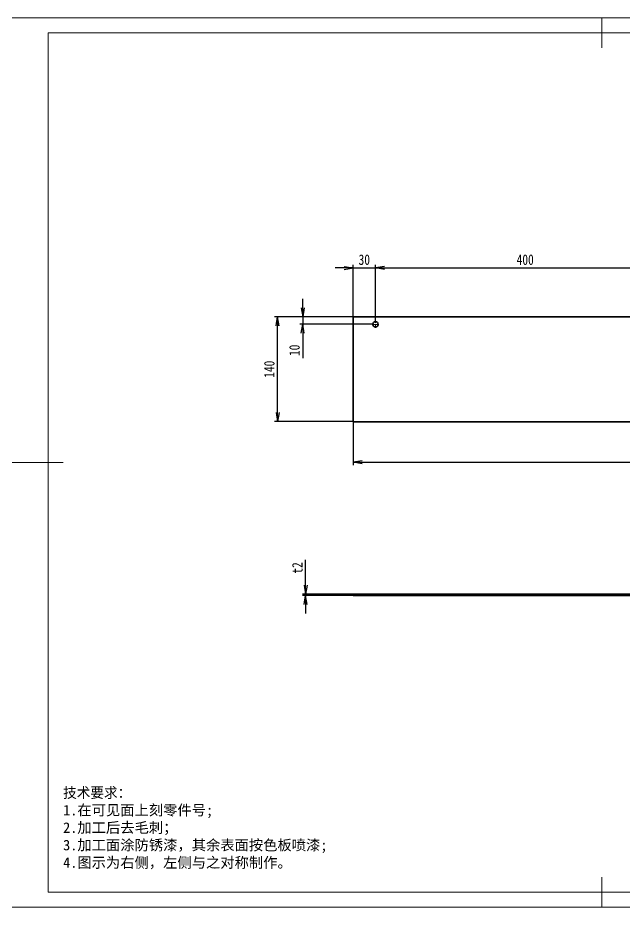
# Model space of a CAD drawing. Header units: millimetres. Extents: x -15766 to 80009, y -9701 to 15159.
# Drawn here: x -7169 to -6358, y 13254 to 14442 of the extents above; entities that cross this region are included whole.
import ezdxf

# ---------------------------------------------------------------- set-up
doc = ezdxf.new("R2010")
doc.units = ezdxf.units.MM
for name, pattern in [('CENTER-HOKUTO_1', [16, 13, -1, 1, -1]), ('DASHDOT', [18.5, 12, -3, 0.5, -3]), ('DASHED', [15, 12, -3]), ('HIDDEN-HOKUTO_1', [2, 1, -1])]:
    doc.linetypes.add(name, pattern=pattern)
doc.layers.get('DEFPOINTS').update_dxf_attribs({"lineweight": 18})
for name, color, linetype, lineweight in [('AM_7', 2, 'CENTER-HOKUTO_1', 18), ('AM_HID', 1, 'HIDDEN-HOKUTO_1', 18), ('AM_VIS', 7, 'Continuous', 18), ('CDRAFT0', 7, 'Continuous', 18), ('DIM', 253, 'Continuous', 20), ('title_frame', 7, 'Continuous', 18), ('word_dim', 9, 'Continuous', 18), ('粗实线层_1', 7, 'Continuous', 15)]:
    doc.layers.add(name, color=color, linetype=linetype, lineweight=lineweight)
doc.styles.add('DIM', font='', dxfattribs={"width": 0.8})
doc.styles.get('DIM').set_extended_font_data('NSimSun')
doc.dimstyles.new('1-4', dxfattribs={"dimscale": 4, "dimtxt": 3.5, "dimasz": 3, "dimexe": 1, "dimexo": 0, "dimgap": 1, "dimtad": 1, "dimdsep": 46, "dimtxsty": 'DIM', "dimblk": 'OPEN', "dimcen": 0, "dimdle": 6, "dimclrd": 256, "dimclre": 256, "dimclrt": 3, "dimazin": 2, "dimtfac": 0.707107, "dimtmove": 0, "dimatfit": 3, "dimfxl": 0, "dimfrac": 2, "dimtolj": 1, "dimarcsym": 0})

# ---------------------------------------------------------------- blocks, each defined once
blk = doc.blocks.new('*X589')
at = {"layer": 'CDRAFT0'}
for p, q in [((420, 297), (0, 297)), ((0, 0), (420, 0))]:
    blk.add_line(p, q, dxfattribs=at)
at = {"layer": '粗实线层_1'}
for p, q in [((210, 297), (210, 287)), ((415, 292), (25, 292)), ((25, 292), (25, 5)), ((0, 148.5), (30, 148.5)), ((210, 0), (210, 10)), ((25, 5), (415, 5))]:
    blk.add_line(p, q, dxfattribs=at)
blk = doc.blocks.new('_OPEN')
at = {"color": 0, "linetype": 'ByBlock', "lineweight": -2}
for p, q in [((-1, 0.166667), (0, 0)), ((-1, -0.166667), (0, 0)), ((0, 0), (-1, 0))]:
    blk.add_line(p, q, dxfattribs=at)
blk = doc.blocks.new('*D1123')
at = {"layer": 'DEFPOINTS', "color": 0, "transparency": 16777216}
for p in [(-6720.7, 13902.3), (-5860.7, 13902.3), (-5860.7, 13848.1)]:
    blk.add_point(p, dxfattribs=at)
at = {"layer": 'DIM', "linetype": 'Continuous', "lineweight": -2, "transparency": 16777216}
for p, q in [((-6720.7, 13902.3), (-6720.7, 13844.1)), ((-5860.7, 13902.3), (-5860.7, 13844.1)), ((-6708.7, 13848.1), (-5872.7, 13848.1))]:
    blk.add_line(p, q, dxfattribs=at)
at = {"layer": 'DIM', "lineweight": -2, "transparency": 16777216, "xscale": 12, "yscale": 12, "zscale": 12, "rotation": 180}
blk.add_blockref('_OPEN', (-6720.7, 13848.1), dxfattribs=at)
at = {"layer": 'DIM', "lineweight": -2, "transparency": 16777216, "xscale": 12, "yscale": 12, "zscale": 12}
blk.add_blockref('_OPEN', (-5860.7, 13848.1), dxfattribs=at)
at = {"layer": 'DIM', "color": 3, "transparency": 16777216, "insert": (-6290.7, 13859.1), "char_height": 14, "attachment_point": 5, "style": 'DIM'}
blk.add_mtext('\\A1;860', dxfattribs=at)
blk = doc.blocks.new('*D1124')
at = {"layer": 'DEFPOINTS', "color": 0, "transparency": 16777216}
for p in [(-6821.6, 14042.3), (-6720.7, 14042.3), (-6720.7, 13902.3)]:
    blk.add_point(p, dxfattribs=at)
at = {"layer": 'DIM', "linetype": 'Continuous', "lineweight": -2, "transparency": 16777216}
for p, q in [((-6720.7, 14042.3), (-6825.6, 14042.3)), ((-6821.6, 13914.3), (-6821.6, 14030.3)), ((-6720.7, 13902.3), (-6825.6, 13902.3))]:
    blk.add_line(p, q, dxfattribs=at)
at = {"layer": 'DIM', "lineweight": -2, "transparency": 16777216, "xscale": 12, "yscale": 12, "zscale": 12}
for p, rotation in [((-6821.6, 14042.3), 90), ((-6821.6, 13902.3), 270)]:
    blk.add_blockref('_OPEN', p, dxfattribs=dict(at, rotation=rotation))
at = {"layer": 'DIM', "color": 3, "transparency": 16777216, "insert": (-6832.6, 13972.3), "char_height": 14, "attachment_point": 5, "rotation": 90, "style": 'DIM'}
blk.add_mtext('\\A1;140', dxfattribs=at)
blk = doc.blocks.new('*D1125')
at = {"layer": 'DEFPOINTS', "color": 0, "transparency": 16777216}
for p in [(-6720.7, 14042.3), (-6787.9, 14032.3), (-6695.3, 14032.3)]:
    blk.add_point(p, dxfattribs=at)
at = {"layer": 'DIM', "linetype": 'Continuous', "lineweight": -2, "transparency": 16777216}
for p, q in [((-6787.9, 14054.3), (-6787.9, 14066.3)), ((-6720.7, 14042.3), (-6791.9, 14042.3)), ((-6787.9, 14042.3), (-6787.9, 14032.3)), ((-6695.3, 14032.3), (-6791.9, 14032.3)), ((-6787.9, 14020.3), (-6787.9, 13987))]:
    blk.add_line(p, q, dxfattribs=at)
at = {"layer": 'DIM', "lineweight": -2, "transparency": 16777216, "xscale": 12, "yscale": 12, "zscale": 12}
for p, rotation in [((-6787.9, 14042.3), 270), ((-6787.9, 14032.3), 90)]:
    blk.add_blockref('_OPEN', p, dxfattribs=dict(at, rotation=rotation))
at = {"layer": 'DIM', "color": 3, "transparency": 16777216, "insert": (-6798.9, 13997.6), "char_height": 14, "attachment_point": 5, "rotation": 90, "style": 'DIM'}
blk.add_mtext('\\A1;10', dxfattribs=at)
blk = doc.blocks.new('*D1126')
at = {"layer": 'DEFPOINTS', "color": 0, "transparency": 16777216}
for p in [(-6690.7, 14107.6), (-6720.7, 14042.3), (-6690.7, 14036.8)]:
    blk.add_point(p, dxfattribs=at)
at = {"layer": 'DIM', "linetype": 'Continuous', "lineweight": -2, "transparency": 16777216}
for p, q in [((-6732.7, 14107.6), (-6744.7, 14107.6)), ((-6720.7, 14042.3), (-6720.7, 14111.6)), ((-6720.7, 14107.6), (-6690.7, 14107.6)), ((-6690.7, 14036.8), (-6690.7, 14111.6)), ((-6678.7, 14107.6), (-6666.7, 14107.6))]:
    blk.add_line(p, q, dxfattribs=at)
at = {"layer": 'DIM', "lineweight": -2, "transparency": 16777216, "xscale": 12, "yscale": 12, "zscale": 12}
blk.add_blockref('_OPEN', (-6720.7, 14107.6), dxfattribs=at)
at = {"layer": 'DIM', "lineweight": -2, "transparency": 16777216, "xscale": 12, "yscale": 12, "zscale": 12, "rotation": 180}
blk.add_blockref('_OPEN', (-6690.7, 14107.6), dxfattribs=at)
at = {"layer": 'DIM', "color": 3, "transparency": 16777216, "insert": (-6705.7, 14118.6), "char_height": 14, "attachment_point": 5, "style": 'DIM'}
blk.add_mtext('\\A1;30', dxfattribs=at)
blk = doc.blocks.new('*D1127')
at = {"layer": 'DEFPOINTS', "color": 0, "transparency": 16777216}
for p in [(-6290.7, 14107.6), (-6690.7, 14036.8), (-6290.7, 14036.8)]:
    blk.add_point(p, dxfattribs=at)
at = {"layer": 'DIM', "linetype": 'Continuous', "lineweight": -2, "transparency": 16777216}
for p, q in [((-6690.7, 14036.8), (-6690.7, 14111.6)), ((-6678.7, 14107.6), (-6302.7, 14107.6)), ((-6290.7, 14036.8), (-6290.7, 14111.6))]:
    blk.add_line(p, q, dxfattribs=at)
at = {"layer": 'DIM', "lineweight": -2, "transparency": 16777216, "xscale": 12, "yscale": 12, "zscale": 12, "rotation": 180}
blk.add_blockref('_OPEN', (-6690.7, 14107.6), dxfattribs=at)
at = {"layer": 'DIM', "lineweight": -2, "transparency": 16777216, "xscale": 12, "yscale": 12, "zscale": 12}
blk.add_blockref('_OPEN', (-6290.7, 14107.6), dxfattribs=at)
at = {"layer": 'DIM', "color": 3, "transparency": 16777216, "insert": (-6490.7, 14118.6), "char_height": 14, "attachment_point": 5, "style": 'DIM'}
blk.add_mtext('\\A1;400', dxfattribs=at)
blk = doc.blocks.new('*D1130')
at = {"layer": 'DEFPOINTS', "color": 0, "transparency": 16777216}
for p in [(-6784.1, 13671.9), (-6720.7, 13671.9), (-6720.7, 13669.9)]:
    blk.add_point(p, dxfattribs=at)
at = {"layer": 'DIM', "linetype": 'Continuous', "lineweight": -2, "transparency": 16777216}
for p, q in [((-6784.1, 13683.9), (-6784.1, 13717.8)), ((-6720.7, 13671.9), (-6788.1, 13671.9)), ((-6720.7, 13669.9), (-6788.1, 13669.9)), ((-6784.1, 13669.9), (-6784.1, 13671.9)), ((-6784.1, 13657.9), (-6784.1, 13645.9))]:
    blk.add_line(p, q, dxfattribs=at)
at = {"layer": 'DIM', "lineweight": -2, "transparency": 16777216, "xscale": 12, "yscale": 12, "zscale": 12}
for p, rotation in [((-6784.1, 13671.9), 270), ((-6784.1, 13669.9), 90)]:
    blk.add_blockref('_OPEN', p, dxfattribs=dict(at, rotation=rotation))
at = {"layer": 'DIM', "color": 3, "transparency": 16777216, "insert": (-6795.1, 13706.9), "char_height": 14, "attachment_point": 5, "rotation": 90, "style": 'DIM'}
blk.add_mtext('\\A1;t2', dxfattribs=at)

msp = doc.modelspace()

# ---------------------------------------------------------------- linework, layer by layer
at = {"layer": 'AM_7', "linetype": 'DASHDOT', "lineweight": 13, "ltscale": 0.22749}
msp.add_line((-6686.18319, 14032.26821), (-6695.2828, 14032.26821), dxfattribs=at)
at = {"layer": 'AM_7', "linetype": 'DASHDOT', "lineweight": 13, "ltscale": 0.227502}
msp.add_line((-6690.73299, 14036.81826), (-6690.73299, 14027.71816), dxfattribs=at)
at = {"layer": 'AM_7', "linetype": 'DASHDOT', "lineweight": 13, "ltscale": 0.059998}
msp.add_line((-6690.73299, 13669.68254), (-6690.73299, 13672.08245), dxfattribs=at)
at = {"layer": 'AM_HID', "linetype": 'DASHED', "lineweight": 13, "ltscale": 0.05}
for p, q in [((-6694.23299, 13669.88249), (-6694.23299, 13671.88249)), ((-6687.23299, 13669.88249), (-6687.23299, 13671.88249))]:
    msp.add_line(p, q, dxfattribs=at)
at = {"layer": 'AM_VIS', "lineweight": 35}
for p, q in [((-5860.73299, 14042.26821), (-6720.73299, 14042.26821)), ((-6720.73299, 13902.26821), (-6720.73299, 14042.26821)), ((-6720.73299, 13902.26821), (-5860.73299, 13902.26821)), ((-5860.73299, 13671.88249), (-6720.73299, 13671.88249)), ((-5860.73299, 13669.88249), (-6720.73299, 13669.88249))]:
    msp.add_line(p, q, dxfattribs=at)
at = {"layer": 'AM_VIS', "lineweight": 35, "ltscale": 0.05}
msp.add_line((-6720.73299, 13669.88249), (-6720.73299, 13671.88249), dxfattribs=at)
at = {"layer": 'AM_VIS', "lineweight": 35}
msp.add_circle((-6690.73299, 14032.26821), 3.5, dxfattribs=at)

# ---------------------------------------------------------------- block references
at = {"layer": 'title_frame', "xscale": 4, "yscale": 4, "zscale": 4}
msp.add_blockref('*X589', (-7228.2312, 13253.73384), dxfattribs=at)

# ---------------------------------------------------------------- texts
at = {"layer": 'word_dim', "linetype": 'Continuous', "ltscale": 4, "insert": (-7108.09368, 13413.75591), "char_height": 14, "width": 558.4143273, "attachment_point": 1}
msp.add_mtext('{\\C3;技术要求：\\P\\fNSimSun|b0|i0|c134|p49;1\\fSimSun|b0|i0|c134|p49;.在可见面上刻零件号;\\P2.加工后去毛刺；\\P3.加工面涂防锈漆，其余表面按色板喷漆;\\P\\fNSimSun|b0|i0|c134|p49;4\\fSimSun|b0|i0|c134|p49;.图示为右侧，左侧与之对称制作。\\P         }', dxfattribs=at)

# ---------------------------------------------------------------- dimensions: what is measured, and where the dimension line sits
at = {"layer": 'DIM', "color": 3, "true_color": 0x00ff00}
for base, p1, p2, picture, middle in [((-6690.73299, 14107.64448), (-6720.73299, 14042.26821), (-6690.73299, 14036.81826), '*D1126', (-6705.73299, 14118.64448)), ((-6290.73299, 14107.64448), (-6690.73299, 14036.81826), (-6290.73299, 14036.81826), '*D1127', (-6490.73299, 14118.64448)), ((-5860.73299, 13848.14176), (-6720.73299, 13902.26821), (-5860.73299, 13902.26821), '*D1123', (-6290.73299, 13859.14176))]:
    dim = msp.add_linear_dim(base=base, p1=p1, p2=p2, dimstyle='1-4', dxfattribs=at)
    dim.commit()
    dim.dimension.update_dxf_attribs({"geometry": picture, "text_midpoint": middle})
for base, p1, p2, picture, middle in [((-6787.87424, 14032.26821), (-6720.73299, 14042.26821), (-6695.2828, 14032.26821), '*D1125', (-6798.87424, 13997.61043)), ((-6821.60114, 14042.26821), (-6720.73299, 13902.26821), (-6720.73299, 14042.26821), '*D1124', (-6832.60114, 13972.26821))]:
    dim = msp.add_linear_dim(base=base, p1=p1, p2=p2, angle=90, dimstyle='1-4', dxfattribs=at)
    dim.commit()
    dim.dimension.update_dxf_attribs({"geometry": picture, "text_midpoint": middle})
dim = msp.add_linear_dim(base=(-6784.11344, 13671.88249), p1=(-6720.73299, 13669.88249), p2=(-6720.73299, 13671.88249), angle=90, dimstyle='1-4', override={"dimpost": 't<>'}, dxfattribs=at)
dim.commit()
dim.dimension.update_dxf_attribs({"geometry": '*D1130', "text_midpoint": (-6795.11344, 13706.85138)})

doc.saveas('drawing.dxf')
